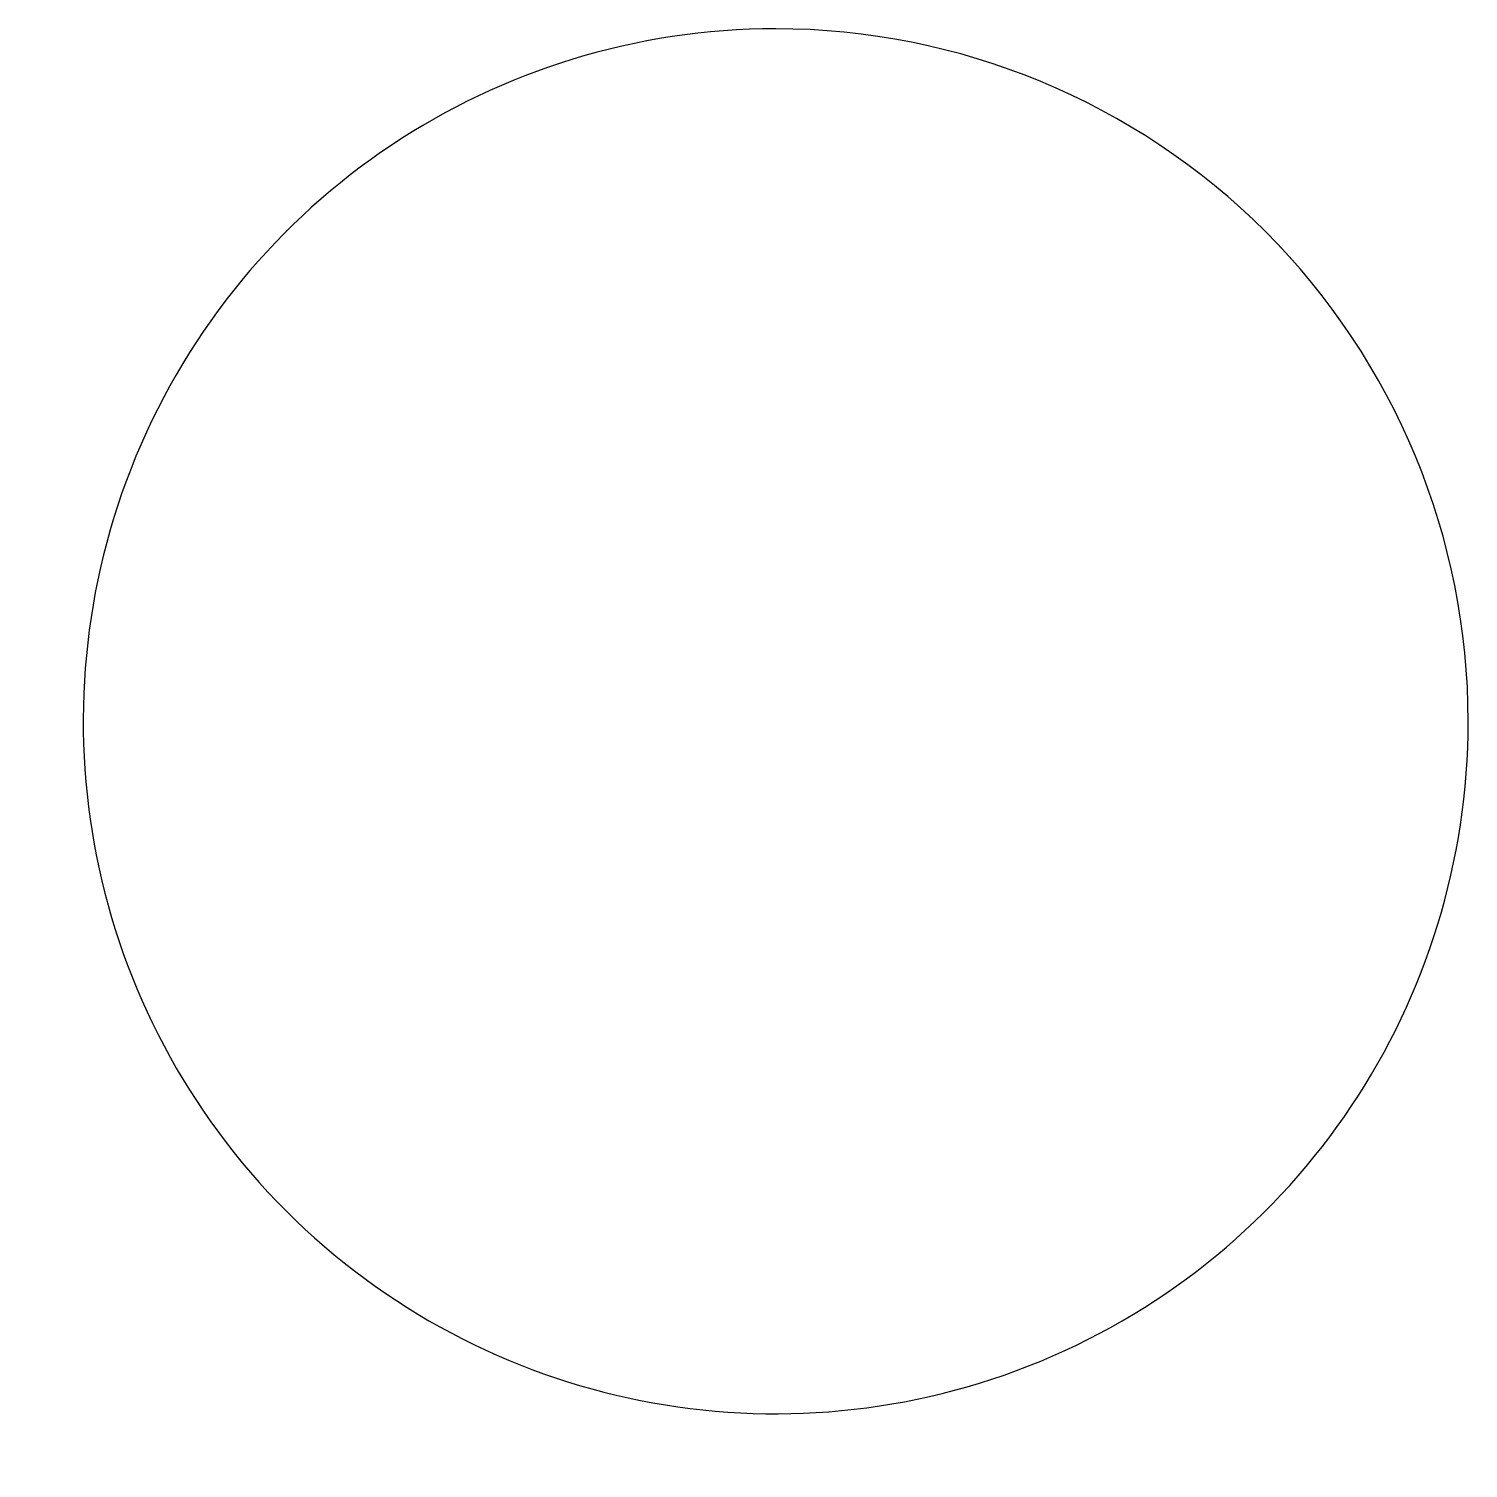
# Model space of a CAD drawing. Extents: x 75 to 194, y 186 to 261.
# Drawn here: x 74.972 to 78.013, y 185.872 to 188.913 of the extents above.
import ezdxf

# ---------------------------------------------------------------- set-up
doc = ezdxf.new("R2010")
doc.units = 0
doc.layers.add('Layer_1', color=7, linetype='CONTINUOUS')

msp = doc.modelspace()

# ---------------------------------------------------------------- linework, layer by layer
at = {"layer": 'Layer_1', "color": 5}
msp.add_line((76.55, 188.913372), (76.55, 188.913372), dxfattribs=at)
for points in [[(76.55, 188.913372), (75.958121, 188.913372), (75.424523, 188.556833), (75.19802, 188.010008)], [(77.58476, 188.48476), (77.310325, 188.759196), (76.93811, 188.913372), (76.55, 188.913372)], [(78.013372, 187.45), (78.013372, 187.83811), (77.859196, 188.210325), (77.58476, 188.48476)], [(75.19802, 188.010008), (74.971518, 187.463184), (75.096718, 186.833761), (75.51524, 186.41524)], [(77.110008, 186.09802), (77.656833, 186.324523), (78.013372, 186.858121), (78.013372, 187.45)], [(75.51524, 186.41524), (75.933761, 185.996718), (76.563184, 185.871518), (77.110008, 186.09802)]]:
    msp.add_open_spline(points, degree=3, dxfattribs=at)

doc.saveas('drawing.dxf')
